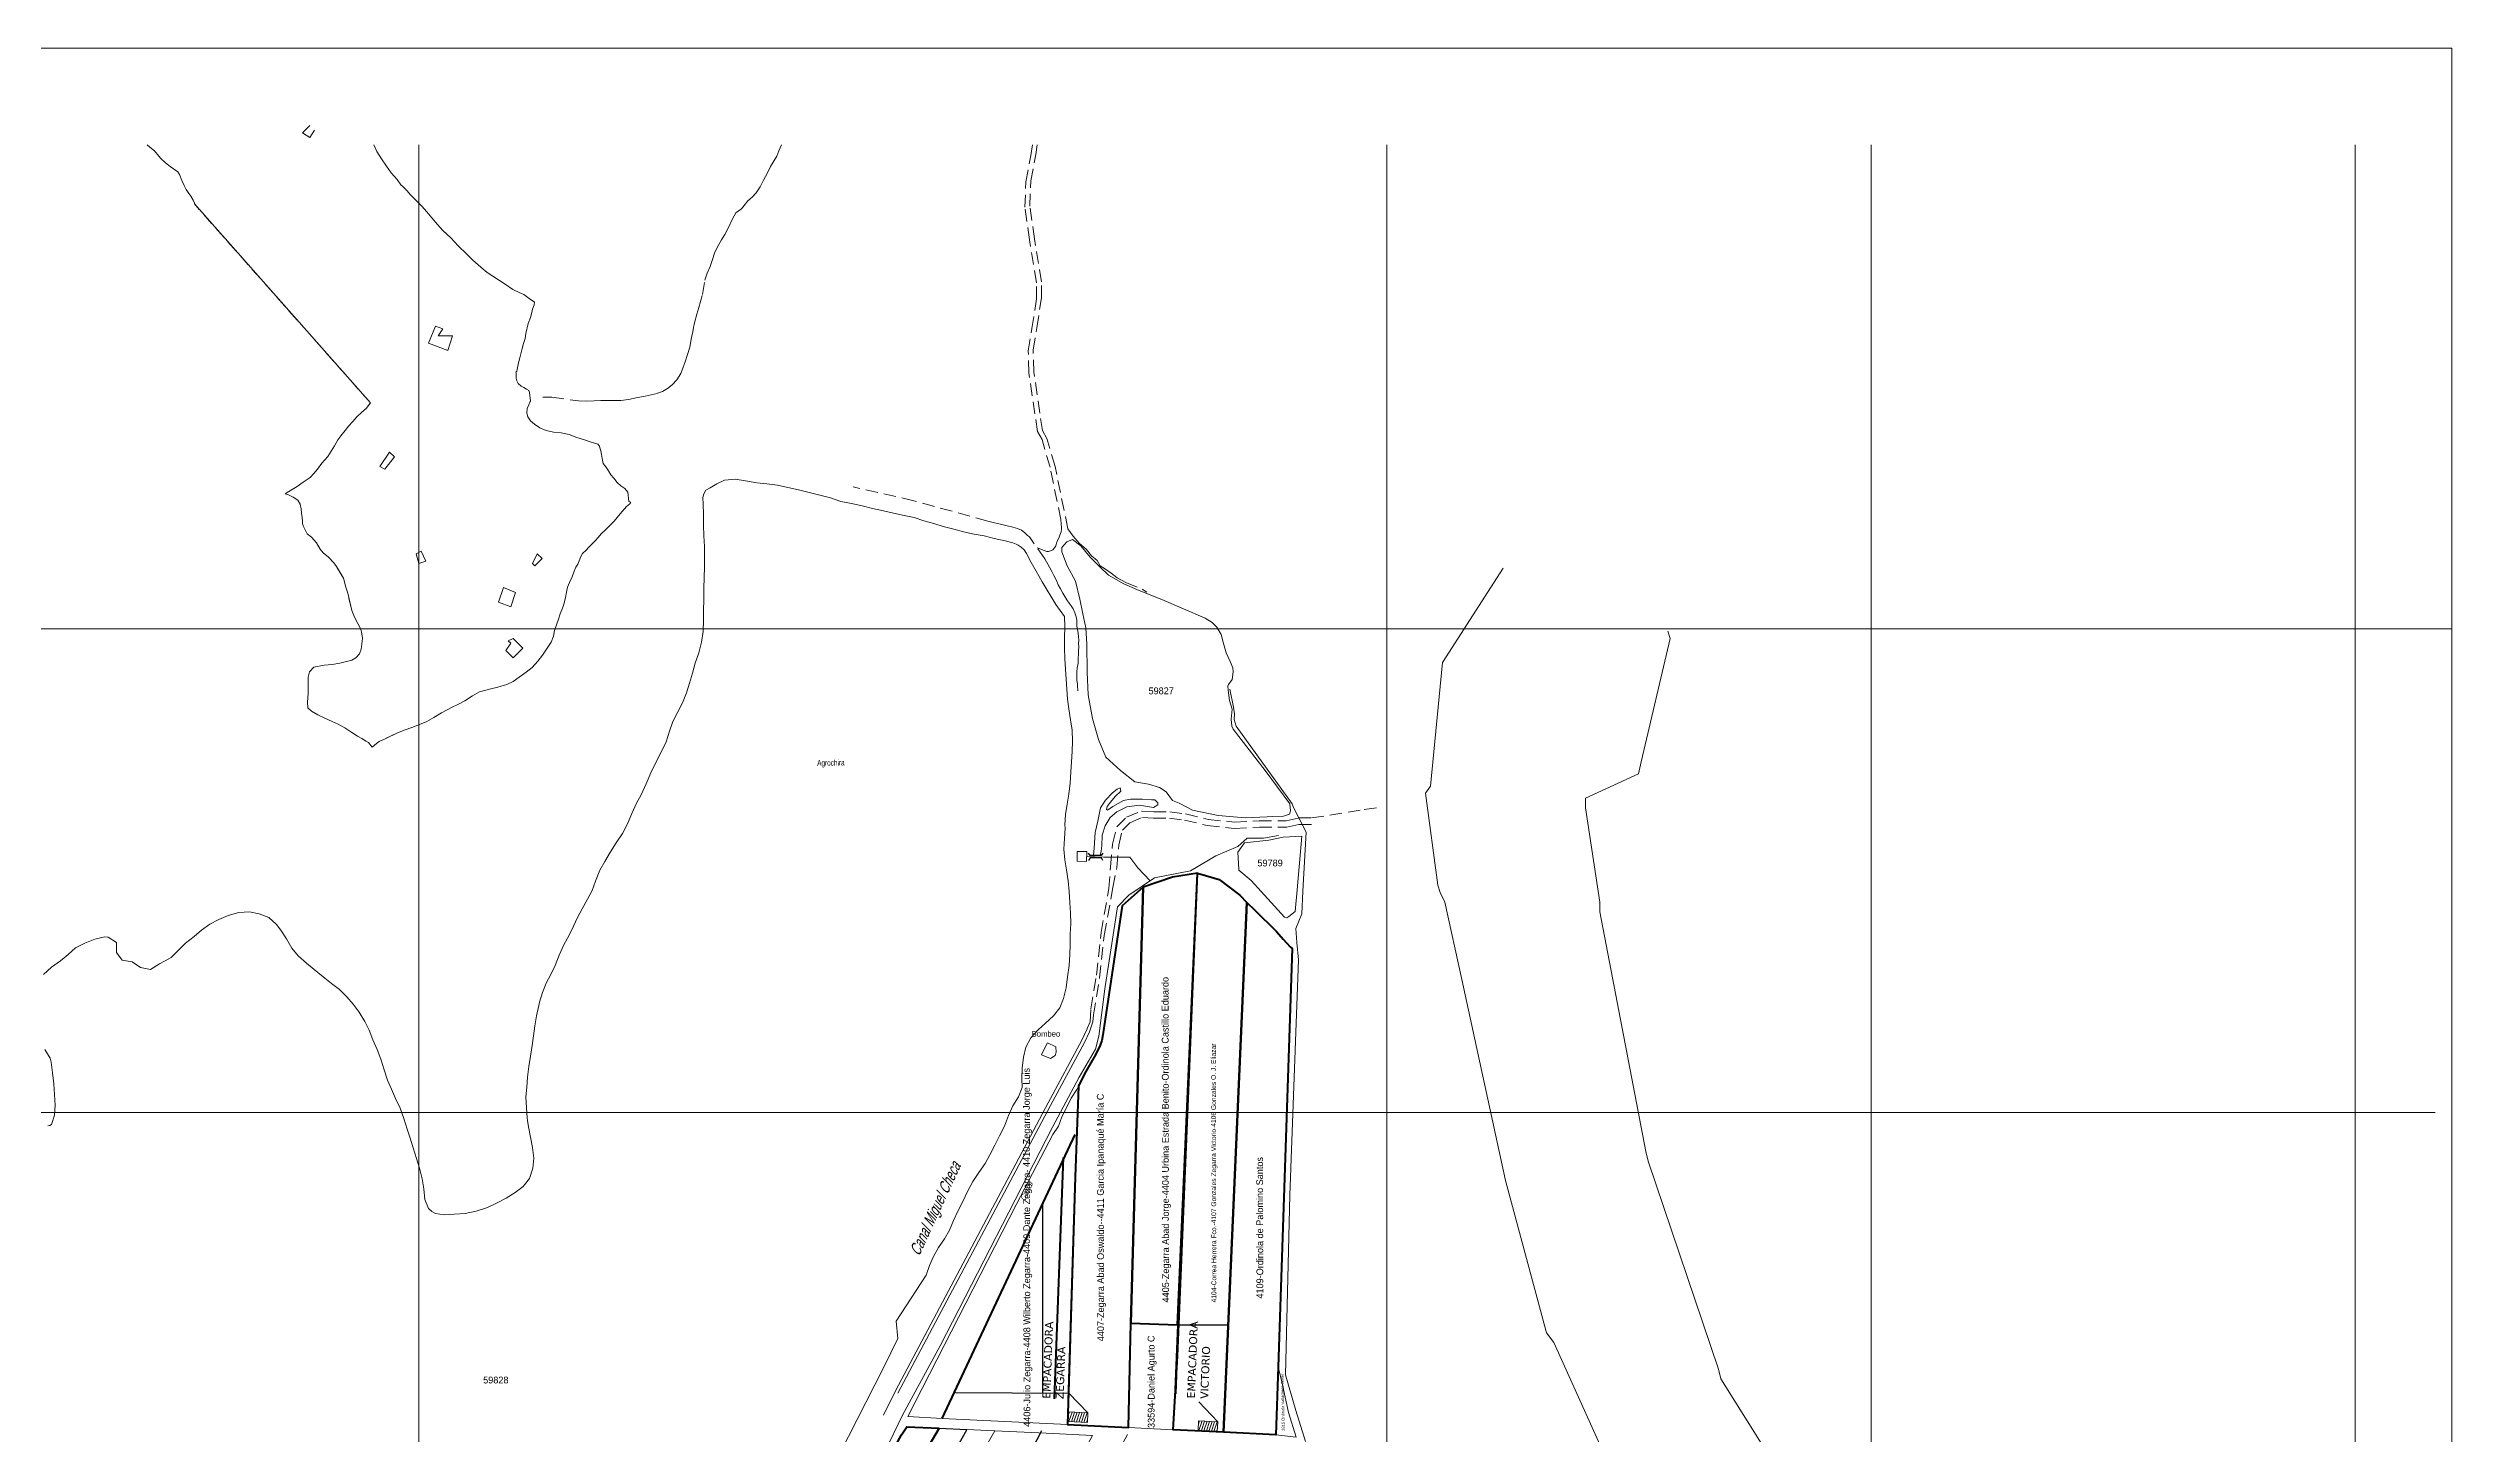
# Model space of a CAD drawing. Header units: metres. Extents: x 278 to 15006, y -2322 to 4522.
# Drawn here: x 1679 to 4161, y 3089 to 4522 of the extents above; entities that cross this region are included whole.
import ezdxf

# ---------------------------------------------------------------- set-up
doc = ezdxf.new("R2010")
doc.units = ezdxf.units.M
doc.header["$LTSCALE"] = 25.4
doc.header["$MEASUREMENT"] = 0
doc.linetypes.add('DASHED', pattern=[0.75, 0.5, -0.25])
for name, color, linetype in [('05', 7, 'Continuous'), ('17', 7, 'Continuous'), ('51', 7, 'Continuous'), ('52', 7, 'Continuous'), ('PARCELAS', 3, 'Continuous'), ('TXTPARCEL', 7, 'Continuous')]:
    doc.layers.add(name, color=color, linetype=linetype)
doc.layers.add('cable via', color=32, linetype='Continuous', lineweight=30)
doc.layers.add('MANZANAS', color=6, linetype='Continuous', lineweight=18)

# ---------------------------------------------------------------- blocks, each defined once
blk = doc.blocks.new('POLYLINE16')
at = {"color": 7, "linetype": 'DASHED'}
for points in [[(528706.546352, 9467768.284205), (528705.045608, 9467765.694732), (528693.443706, 9467765.684734), (528691.951208, 9467768.284205)], [(528706.546352, 9467760.575774), (528705.053854, 9467763.175244), (528693.451951, 9467763.175244), (528691.951208, 9467760.585772)]]:
    blk.add_lwpolyline(points, dxfattribs=at)

msp = doc.modelspace()

# ---------------------------------------------------------------- hatches: boundary and pattern name
at = {"layer": 'cable via', "lineweight": 20}
h = msp.add_hatch(dxfattribs=at)
h.set_pattern_fill('ANSI31', color=3, scale=20, angle=206.3168, style=0)
h.set_pattern_definition([(251.31676, (3928.7666, 4414.9942), (2.36826, -0.8008398), [])])
h.paths.add_polyline_path([(2752, 3101.7), (2752.6, 3111.7), (2732.6, 3112.9), (2732, 3102.9)])
h = msp.add_hatch(dxfattribs=at)
h.set_pattern_fill('ANSI31', color=256, scale=20, angle=206.3168, style=0)
h.set_pattern_definition([(251.31676, (4063.0222, 4405.7933), (2.36826, -0.8008398), [])])
h.paths.add_polyline_path([(2886.2, 3092.5), (2886.9, 3102.5), (2866.9, 3103.7), (2866.3, 3093.7)])

# ---------------------------------------------------------------- linework, layer by layer
at = {"layer": '05', "color": 5, "linetype": 'Continuous', "lineweight": 13}
for p, q in [((3181.4, 3984.5), (3118.9, 3887)), ((3323.9, 3784.5), (3353.9, 3912)), ((3353.9, 3912), (3351.4, 3919.5)), ((3118.9, 3887), (3106.4, 3759.5)), ((3321.4, 3772), (3323.9, 3784.5)), ((3106.4, 3759.5), (3101.4, 3752)), ((3101.4, 3752), (3113.9, 3657)), ((3266.4, 3747), (3321.4, 3772)), ((3266.4, 3737), (3266.4, 3747)), ((3281.4, 3639.5), (3266.4, 3737)), ((3113.9, 3657), (3116.4, 3649.5)), ((3116.4, 3649.5), (3121.4, 3639.5)), ((3121.4, 3639.5), (3138.9, 3559.5)), ((3281.4, 3629.5), (3281.4, 3639.5)), ((3328.9, 3382), (3281.4, 3629.5)), ((3138.9, 3559.5), (3183.9, 3352)), ((3331.4, 3372), (3328.9, 3382)), ((3183.9, 3352), (3226.4, 3194.5)), ((3403.9, 3157), (3331.4, 3372)), ((3226.4, 3194.5), (3233.9, 3184.5)), ((3233.9, 3184.5), (3313.9, 3007)), ((3406.4, 3147), (3403.9, 3157)), ((3481.4, 3027), (3406.4, 3147))]:
    msp.add_line(p, q, dxfattribs=at)
for points in [[(2899, 3859.6), (2903.1, 3840.9), (2904.1, 3834.2), (2903.8, 3828.2), (2905.6, 3821.2), (2963.5, 3741.1), (2964.9, 3737.3)], [(2758.2, 3687.7), (2759.1, 3695.3), (2760.2, 3711.6), (2762.7, 3723.1), (2765.7, 3736.8), (2770.9, 3744.8), (2778, 3752.3), (2782.7, 3756.1), (2785.9, 3757.7), (2786.7, 3754.1), (2780.7, 3748.5), (2776, 3742.8), (2772.4, 3738.2), (2771.7, 3735.4), (2772.8, 3734.7), (2778.4, 3738.5), (2789.4, 3744.4), (2796.7, 3746), (2808.8, 3745.9), (2818.2, 3745.3), (2821.6, 3745.2), (2824.8, 3742), (2824.9, 3740.2), (2820.5, 3737.3), (2806, 3739.7), (2792.9, 3738), (2782.4, 3732.7), (2775.6, 3727), (2770.3, 3718.4), (2767.2, 3708.8), (2767, 3697.7), (2766.2, 3692.1), (2765.2, 3687.7)], [(2964.9, 3737.3), (2978.1, 3711.7), (2974.5, 3650.7), (2973.6, 3627.4), (2967.3, 3612.2), (2968.2, 3597.8), (2970, 3579.9), (2961.1, 3336.8), (2956.6, 3151), (2967.4, 3114.2), (2977.3, 3082.2)], [(2816.8, 3661.6), (2804.1, 3675), (2796, 3685.9), (2768.9, 3685.9), (2751.2, 3686.6)], [(2561.6, 3110), (2542.5, 3070.8), (2476.3, 2948), (2459.3, 2925.6), (2443.8, 2908), (2432.2, 2899.8), (2385, 2887.7), (2335.7, 2875.5), (2308, 2861.3), (2188.4, 2800.4)], [(2793.6, 3089.4), (2662.5, 2846.1), (2532.2, 2604.3)]]:
    msp.add_lwpolyline(points, dxfattribs=at)
at = {"layer": '17', "color": 1, "linetype": 'DASHED', "lineweight": 13}
for points in [[(2189.5, 4161.4), (2198.9, 4161.3), (2226.3, 4157.4), (2234.8, 4157.2), (2242.8, 4157.5), (2249.5, 4157.7), (2255.8, 4157.7), (2262.1, 4157.7), (2270.2, 4157.7), (2278.2, 4159), (2286.1, 4160.5), (2295.2, 4162.3), (2307.9, 4165.3), (2313.3, 4167.1), (2318.3, 4170.1), (2323.3, 4174), (2328.1, 4179.3), (2332.1, 4185.8), (2334.5, 4192.2), (2336.6, 4197.9), (2339, 4205.5), (2341.3, 4213), (2343.2, 4222.8), (2344.4, 4228.7), (2345.1, 4233.4), (2346.1, 4238.2), (2348.5, 4246.9), (2350.6, 4254.1), (2354.4, 4267.4), (2357.1, 4282.1), (2359.5, 4289.5), (2362.3, 4296.4), (2364.8, 4303.6), (2366.9, 4310.1), (2370.1, 4316.7), (2374, 4324), (2377.6, 4329.5), (2381, 4335.8), (2385.6, 4345.5), (2385.5, 4345.5), (2389.1, 4351.6), (2391.3, 4353.5), (2394.7, 4356), (2397.6, 4359.4), (2401.2, 4364), (2405.7, 4367.9), (2409.9, 4372.5), (2414, 4378.5), (2417.5, 4385.5), (2421.5, 4393.2), (2424.7, 4399.7), (2431.2, 4410.2), (2433.5, 4415.9), (2436.2, 4422)], [(2700.1, 4005.6), (2710.1, 4001.7), (2711.8, 4001.9), (2714.1, 4002.4), (2716.2, 4003.5), (2718, 4005.5), (2719.4, 4007.8), (2720.2, 4010.4), (2721.3, 4013.1), (2722.4, 4015.7), (2723.5, 4018.8), (2724.8, 4022.3), (2725.3, 4024.8), (2725.4, 4027.1), (2725, 4030), (2724.6, 4034.9), (2713.5, 4088.9), (2705.2, 4117.6), (2700.6, 4125.8), (2697.8, 4143.9), (2691.5, 4186.3), (2691, 4209.1), (2694.8, 4232.1), (2699.4, 4262.8), (2699.5, 4279.5), (2692.2, 4324), (2687.5, 4357.7), (2688.5, 4383.8), (2693.6, 4410.9), (2695.2, 4422)], [(2731.9, 4025.4), (2718.6, 4089.8), (2710.3, 4118.6), (2705.7, 4126.8), (2702.9, 4144.9), (2696.7, 4187.2), (2696.1, 4210), (2699.9, 4233), (2704.5, 4263.8), (2704.6, 4280.5), (2697.4, 4325), (2692.6, 4358.6), (2693.6, 4384.7), (2698.7, 4411.9), (2700.2, 4422)], [(2742.3, 3857.8), (2742.1, 3859.2), (2742, 3861.9), (2741.7, 3865.1), (2741.3, 3868.5), (2741.2, 3873.2), (2741.3, 3877.4), (2741.6, 3881.5), (2742.2, 3884.8), (2742.4, 3886.5), (2742.6, 3891.7), (2742.8, 3895.6), (2743, 3899.6), (2743.1, 3903.4), (2743, 3906.5), (2743.2, 3910.3), (2742.9, 3913.5), (2742.4, 3917.3), (2741.7, 3921.2), (2741, 3924.6), (2741.2, 3927.5), (2741.2, 3930.7), (2740.6, 3934.2), (2739.1, 3938.4), (2737.2, 3942.6), (2735.4, 3945.7), (2733.3, 3948.6), (2730.7, 3951.9), (2726.8, 3958.9), (2724.4, 3963.2), (2722, 3967.4), (2720, 3971.7), (2717.3, 3977.1), (2715.2, 3981.1), (2712.9, 3985.6), (2708.1, 3994.3), (2692.1, 4016.9), (2692.1, 4016.9), (2690.1, 4018.3), (2687, 4021.5), (2683.9, 4023.7), (2679.8, 4025.6), (2674.9, 4026.9), (2669.1, 4028.3), (2662.3, 4030.1), (2656.1, 4031.4), (2649.1, 4033.2), (2572.8, 4054.3), (2510.1, 4068.5)], [(2731.9, 4025.4), (2737.3, 4017.8), (2743.7, 4010.5), (2751.2, 4003.8), (2756.3, 3997.4), (2762, 3992.6), (2765.3, 3987.1), (2770.8, 3983.5), (2776.7, 3979.6), (2782.7, 3974.6), (2791.6, 3969.7), (2808.5, 3963), (2813.6, 3959.8)], [(2774.2, 3653.5), (2775.9, 3675.8), (2778, 3699.3), (2782.3, 3717.2), (2792.3, 3727.2), (2807.9, 3733.6), (2820.7, 3732.9), (2837.1, 3732.9), (2853.5, 3730.7), (2876.9, 3725), (2904, 3722.2), (2929.6, 3723.6), (2957.3, 3723.6), (2970.1, 3726.5), (2983.6, 3726.5)], [(2778.3, 3654.6), (2782.4, 3675.2), (2784.5, 3698.3), (2788.2, 3713.9), (2796, 3721.6), (2809, 3727), (2820.5, 3726.4), (2836.7, 3726.4), (2852.3, 3724.3), (2875.8, 3718.6), (2903.8, 3715.6), (2929.8, 3717.1), (2958, 3717.1), (2970.8, 3719.9), (2983.6, 3719.9)], [(2983.6, 3726.5), (3038, 3735.2), (3056.2, 3737.9)], [(2755.7, 3529.2), (2761.4, 3564.2), (2766.2, 3608), (2774.2, 3653.5)], [(2758.4, 3523), (2764.7, 3561.4), (2769.5, 3605.2), (2778.3, 3654.6)], [(2746.4, 3497), (2751.9, 3508.8), (2754.9, 3516), (2755.7, 3529.2)], [(2748.9, 3494.5), (2754.2, 3505.5), (2757.5, 3516), (2758.4, 3523)]]:
    msp.add_lwpolyline(points, dxfattribs=at)
at = {"layer": 'cable via', "lineweight": 13}
for p, q in [((361.4, 4522), (4161.4, 4522)), ((4161.4, 4522), (4161.4, -678)), ((2061.4, 4422), (2061.4, -678)), ((3061.4, 4422), (3061.4, -678)), ((3561.4, 4422), (3561.4, -225.9)), ((4061.4, 4422), (4061.4, -226.2)), ((4161.4, 3922), (361.4, 3922)), ((4144.2, 3422), (344.2, 3422))]:
    msp.add_line(p, q, dxfattribs=at)
at = {"layer": 'cable via', "lineweight": 20}
for p, q in [((2846.6, 3209.2), (2843.8, 3131.6)), ((2867, 3123.1), (2886.9, 3102.5))]:
    msp.add_line(p, q, dxfattribs=at)
at = {"layer": 'cable via', "color": 3, "lineweight": 20}
msp.add_line((2732.8, 3132.3), (2752.6, 3111.7), dxfattribs=at)
at = {"layer": 'cable via', "lineweight": 20}
for points in [[(2752.6, 3111.7), (2752, 3101.7), (2732, 3102.9), (2732.6, 3112.9)], [(2886.9, 3102.5), (2886.2, 3092.5), (2866.3, 3093.7), (2866.9, 3103.7)]]:
    msp.add_lwpolyline(points, close=True, dxfattribs=at)
at = {"layer": 'MANZANAS', "linetype": 'Continuous', "lineweight": 13}
for p, q in [((1941.4, 4434.5), (1948.9, 4442)), ((1948.9, 4429.5), (1941.4, 4434.5)), ((1953.9, 4437), (1948.9, 4429.5)), ((2071.4, 4217), (2078.9, 4234.5)), ((2078.9, 4234.5), (2086.4, 4232)), ((2086.4, 4232), (2081.4, 4224.5)), ((2081.4, 4224.5), (2096.4, 4224.5)), ((2096.4, 4224.5), (2091.4, 4209.5)), ((2091.4, 4209.5), (2071.4, 4217)), ((2031.4, 4104.5), (2021.4, 4089.5)), ((2026.4, 4087), (2036.4, 4099.5)), ((2036.4, 4099.5), (2031.4, 4104.5)), ((2021.4, 4089.5), (2026.4, 4087)), ((2058.9, 3999.5), (2063.9, 4002)), ((2061.4, 3989.5), (2058.9, 3999.5)), ((2063.9, 4002), (2068.9, 3992)), ((2183.9, 3999.5), (2178.9, 3989.5)), ((2188.9, 3994.5), (2183.9, 3999.5)), ((2068.9, 3992), (2061.4, 3989.5)), ((2178.9, 3989.5), (2181.4, 3987)), ((2181.4, 3987), (2188.9, 3994.5)), ((2143.9, 3949.5), (2148.9, 3964.5)), ((2156.4, 3944.5), (2143.9, 3949.5)), ((2148.9, 3964.5), (2161.4, 3959.5)), ((2161.4, 3959.5), (2156.4, 3944.5)), ((2156.4, 3907), (2151.4, 3899.5)), ((2151.4, 3899.5), (2158.9, 3892)), ((2158.9, 3912), (2153.9, 3909.5)), ((2153.9, 3909.5), (2156.4, 3907)), ((2168.9, 3902), (2158.9, 3912)), ((2158.9, 3892), (2168.9, 3902)), ((2741.4, 3682), (2741.4, 3692)), ((2741.4, 3692), (2751.5, 3691.8)), ((2751, 3681.4), (2741.4, 3682)), ((2751.5, 3691.8), (2751, 3681.4)), ((2704.8, 3481.8), (2710.5, 3493.9)), ((2713.9, 3477.8), (2704.8, 3481.8)), ((2710.7, 3494.1), (2719.4, 3490)), ((2711.4, 3432), (2746.4, 3497)), ((2713.9, 3429.5), (2748.9, 3494.5)), ((2718.9, 3481.1), (2713.9, 3477.8)), ((2719.8, 3484.5), (2718.9, 3481.1)), ((2719.4, 3490), (2719.8, 3484.5)), ((2553.9, 3134.5), (2711.4, 3432)), ((2556.4, 3132), (2713.9, 3429.5)), ((2541.4, 3109.5), (2553.9, 3134.5))]:
    msp.add_line(p, q, dxfattribs=at)
at = {"layer": 'MANZANAS', "linetype": 'DASHED', "lineweight": 13}
for points in [[(1942, 4028.8), (1941.3, 4030.3), (1941.5, 4033.3), (1941.2, 4037.1), (1940.5, 4041.4), (1940, 4045.9), (1938.9, 4050.6), (1936.6, 4054.9), (1931.9, 4057.8), (1926.1, 4060.6), (1923.6, 4061.5), (1925.6, 4062.9), (1930.7, 4065.8), (1935.8, 4068.9), (1942.1, 4073.6), (1949.2, 4078.4), (1953.2, 4082.3), (1957, 4086.8), (1961.4, 4093.1), (1967.4, 4099.9), (1971, 4105.5), (1974.3, 4111.1), (1978, 4117.2), (1981, 4121.5), (1985.3, 4126.9), (1988.8, 4131.3), (1993.3, 4136.1), (1997.6, 4140.9), (2002.5, 4145.7), (2007, 4149.7), (2011.5, 4155.5), (2011.6, 4155.4), (1829.7, 4360.9), (1830, 4361), (1829.8, 4361.9), (1828.3, 4365), (1826, 4368.8), (1823.3, 4372.7), (1821.1, 4376), (1819.2, 4379.9), (1816.7, 4385.3), (1814.3, 4391.2), (1812.5, 4394.2), (1804.7, 4399.7), (1799.8, 4403.4), (1794.7, 4408.3), (1791.8, 4412.1), (1788.5, 4415.7), (1783.8, 4419.7), (1780.9, 4422)], [(2015.1, 4422), (2018.3, 4415), (2023, 4407.7), (2028, 4400.1), (2033.1, 4393.2), (2039, 4386.2), (2042.8, 4380.7), (2042.8, 4380.7), (2042.8, 4380.7), (2042.8, 4380.7), (2042.8, 4380.7), (2045.1, 4378.9), (2049.3, 4374.7), (2053.1, 4370.2), (2059.1, 4364.3), (2064.5, 4358.7), (2069.7, 4352.7), (2074.8, 4346.6), (2080.8, 4339.8), (2086.5, 4333.4), (2094.7, 4325.9), (2102.3, 4317.8), (2110.7, 4309.3), (2117.2, 4302.9), (2125.6, 4295.7), (2132, 4290), (2150.6, 4278), (2158.7, 4272.7), (2165.1, 4269.4), (2169.9, 4267.4), (2175.5, 4263.3), (2181, 4259.5), (2180.5, 4256.7), (2179.1, 4252.2), (2178.1, 4248.6), (2176.9, 4243.7), (2174.6, 4237.3), (2172.1, 4226.9), (2171.2, 4222), (2169.8, 4216.8), (2168.2, 4211.7), (2165.7, 4201.8), (2164.5, 4196.7), (2163.3, 4191.5), (2162.9, 4188.3)], [(2162.9, 4188.3), (2161.8, 4187.1), (2161.9, 4186.4), (2162, 4183.8), (2162, 4180.8), (2162.8, 4178.1), (2164.2, 4175.4), (2167.2, 4172.8), (2170.1, 4171.2), (2172.7, 4169.6), (2175, 4168), (2175.7, 4166.1), (2176.9, 4157.2), (2176.7, 4156.8), (2176.6, 4156.8), (2176.1, 4156), (2175.2, 4153.2), (2173.6, 4149.7), (2173, 4144.9), (2174.1, 4140.8), (2176.9, 4136.9), (2180.9, 4133.3), (2186.5, 4129.5), (2192.9, 4126.7), (2200.8, 4125.1), (2208.7, 4124.3), (2216.8, 4122.6), (2224.7, 4119.7), (2232.6, 4117.2), (2239.7, 4114.9), (2246.4, 4112.6), (2248.3, 4110.5), (2248.3, 4110.5), (2248.6, 4109.1), (2249.5, 4106), (2250.3, 4101.9), (2250.8, 4097.9), (2251.9, 4092.9), (2254.6, 4089.2), (2257.4, 4085), (2260, 4081.1), (2262.9, 4077.5), (2266.4, 4073.1), (2270.2, 4069.8), (2274.3, 4067), (2277.4, 4063.1), (2278.5, 4053.4), (2280.6, 4052.8), (2279.5, 4051.1), (2276.1, 4048.4), (2269.6, 4040.9), (2266.4, 4037), (2263.3, 4033.1), (2257.2, 4026.8), (2254, 4023.8), (2250, 4020), (2246.6, 4016.3), (2243.6, 4012.7), (2237, 4006.2), (2234.3, 4003.3), (2230.6, 3999.6), (2228.7, 3996.5), (2227, 3992.3), (2225.6, 3988.7), (2223.6, 3985.8), (2222.1, 3981.6), (2219.9, 3975.5), (2217.2, 3969.8), (2215.1, 3964.8), (2213.9, 3959.7), (2213.1, 3954.2), (2211.8, 3948.5), (2209.9, 3943.3), (2207.5, 3937.5), (2205.9, 3932), (2203.9, 3926), (2201.8, 3920.3), (2200.5, 3914.4), (2198.3, 3908.3), (2194.8, 3902.9), (2189.4, 3894.7), (2184.6, 3888.5), (2178.6, 3882.1), (2172.3, 3877.1), (2165.1, 3871.9), (2158.9, 3867.5), (2152.5, 3864.4), (2143.1, 3861.8), (2135.9, 3860), (2124.2, 3856.7), (2117.1, 3852.6), (2109.1, 3847.4), (2101.7, 3843.6), (2095.8, 3840.8), (2084.8, 3835), (2076.9, 3830.2), (2069.8, 3826.1), (2062.1, 3822.9), (2054.4, 3820), (2047.3, 3817.5), (2039.4, 3814.3)], [(2013.5, 3799.6), (2009.6, 3804.4), (2006.7, 3805.7), (2005.5, 3806.8), (2002.5, 3808.6), (1998.2, 3810.9), (1992.3, 3814.8), (1985.2, 3819.6), (1978.3, 3823.5), (1972.1, 3826.2), (1964.6, 3829.5), (1957.2, 3833), (1950.8, 3837), (1947, 3840.2), (1946.5, 3846), (1947.3, 3855), (1947.2, 3865.9), (1947.4, 3872.1), (1948.5, 3877.4), (1953, 3882.2), (1963.7, 3884.3), (1971.9, 3885.2), (1979.8, 3886.6), (1986.8, 3888), (1992.4, 3889.7), (1996.6, 3891.9), (2000.1, 3896.2), (2002, 3901), (2003.2, 3911.9), (2002.7, 3916.9), (2001.5, 3921.6), (1998.4, 3927.5), (1995.1, 3934.1), (1992.3, 3940.9), (1988.1, 3958.6), (1986.3, 3965), (1983.9, 3974.2), (1976.6, 3986.2), (1973.7, 3990), (1968.4, 3995.8), (1962.6, 4000.3), (1959.6, 4004.1), (1955.7, 4010.7), (1950.7, 4016.7), (1946.2, 4019.9), (1942.1, 4028.2), (1942.1, 4028.2), (1942, 4028.8)], [(2039.4, 3814.3), (2027.3, 3808.5), (2020.6, 3805.5), (2017.9, 3803.6), (2013.5, 3799.6)]]:
    msp.add_lwpolyline(points, dxfattribs=at)
at = {"layer": 'MANZANAS', "linetype": 'Continuous', "lineweight": 13}
for points in [[(1942, 4028.8), (1941.3, 4030.3), (1941.5, 4033.3), (1941.2, 4037.1), (1940.5, 4041.4), (1940, 4045.9), (1938.9, 4050.6), (1936.6, 4054.9), (1931.9, 4057.8), (1926.1, 4060.6), (1923.6, 4061.5), (1925.6, 4062.9), (1930.7, 4065.8), (1935.8, 4068.9), (1942.1, 4073.6), (1949.2, 4078.4), (1953.2, 4082.3), (1957, 4086.8), (1961.4, 4093.1), (1967.4, 4099.9), (1971, 4105.5), (1974.3, 4111.1), (1978, 4117.2), (1981, 4121.5), (1985.3, 4126.9), (1988.8, 4131.3), (1993.3, 4136.1), (1997.6, 4140.9), (2002.5, 4145.7), (2007, 4149.7), (2011.5, 4155.5), (2011.6, 4155.4), (1829.7, 4360.9), (1830, 4361), (1829.8, 4361.9), (1828.3, 4365), (1826, 4368.8), (1823.3, 4372.7), (1821.1, 4376), (1819.2, 4379.9), (1816.7, 4385.3), (1814.3, 4391.2), (1812.5, 4394.2), (1804.7, 4399.7), (1799.8, 4403.4), (1794.7, 4408.3), (1791.8, 4412.1), (1788.5, 4415.7), (1783.8, 4419.7), (1780.9, 4422)], [(2015.1, 4422), (2018.3, 4415), (2023, 4407.7), (2028, 4400.1), (2033.1, 4393.2), (2039, 4386.2), (2042.8, 4380.7), (2042.8, 4380.7), (2042.8, 4380.7), (2042.8, 4380.7), (2042.8, 4380.7), (2045.1, 4378.9), (2049.3, 4374.7), (2053.1, 4370.2), (2059.1, 4364.3), (2064.5, 4358.7), (2069.7, 4352.7), (2074.8, 4346.6), (2080.8, 4339.8), (2086.5, 4333.4), (2094.7, 4325.9), (2102.3, 4317.8), (2110.7, 4309.3), (2117.2, 4302.9), (2125.6, 4295.7), (2132, 4290), (2150.6, 4278), (2158.7, 4272.7), (2165.1, 4269.4), (2169.9, 4267.4), (2175.5, 4263.3), (2181, 4259.5), (2180.5, 4256.7), (2179.1, 4252.2), (2178.1, 4248.6), (2176.9, 4243.7), (2174.6, 4237.3), (2172.1, 4226.9), (2171.2, 4222), (2169.8, 4216.8), (2168.2, 4211.7), (2165.7, 4201.8), (2164.5, 4196.7), (2163.3, 4191.5), (2162.9, 4188.3)], [(2162.9, 4188.3), (2161.8, 4187.1), (2161.9, 4186.4), (2162, 4183.8), (2162, 4180.8), (2162.8, 4178.1), (2164.2, 4175.4), (2167.2, 4172.8), (2170.1, 4171.2), (2172.7, 4169.6), (2175, 4168), (2175.7, 4166.1), (2176.9, 4157.2), (2176.7, 4156.8), (2176.6, 4156.8), (2176.1, 4156), (2175.2, 4153.2), (2173.6, 4149.7), (2173, 4144.9), (2174.1, 4140.8), (2176.9, 4136.9), (2180.9, 4133.3), (2186.5, 4129.5), (2192.9, 4126.7), (2200.8, 4125.1), (2208.7, 4124.3), (2216.8, 4122.6), (2224.7, 4119.7), (2232.6, 4117.2), (2239.7, 4114.9), (2246.4, 4112.6), (2248.3, 4110.5), (2248.3, 4110.5), (2248.6, 4109.1), (2249.5, 4106), (2250.3, 4101.9), (2250.8, 4097.9), (2251.9, 4092.9), (2254.6, 4089.2), (2257.4, 4085), (2260, 4081.1), (2262.9, 4077.5), (2266.4, 4073.1), (2270.2, 4069.8), (2274.3, 4067), (2277.4, 4063.1), (2278.5, 4053.4), (2280.6, 4052.8), (2279.5, 4051.1), (2276.1, 4048.4), (2269.6, 4040.9), (2266.4, 4037), (2263.3, 4033.1), (2257.2, 4026.8), (2254, 4023.8), (2250, 4020), (2246.6, 4016.3), (2243.6, 4012.7), (2237, 4006.2), (2234.3, 4003.3), (2230.6, 3999.6), (2228.7, 3996.5), (2227, 3992.3), (2225.6, 3988.7), (2223.6, 3985.8), (2222.1, 3981.6), (2219.9, 3975.5), (2217.2, 3969.8), (2215.1, 3964.8), (2213.9, 3959.7), (2213.1, 3954.2), (2211.8, 3948.5), (2209.9, 3943.3), (2207.5, 3937.5), (2205.9, 3932), (2203.9, 3926), (2201.8, 3920.3), (2200.5, 3914.4), (2198.3, 3908.3), (2194.8, 3902.9), (2189.4, 3894.7), (2184.6, 3888.5), (2178.6, 3882.1), (2172.3, 3877.1), (2165.1, 3871.9), (2158.9, 3867.5), (2152.5, 3864.4), (2143.1, 3861.8), (2135.9, 3860), (2124.2, 3856.7), (2117.1, 3852.6), (2109.1, 3847.4), (2101.7, 3843.6), (2095.8, 3840.8), (2084.8, 3835), (2076.9, 3830.2), (2069.8, 3826.1), (2062.1, 3822.9), (2054.4, 3820), (2047.3, 3817.5), (2039.4, 3814.3)], [(2013.5, 3799.6), (2009.6, 3804.4), (2006.7, 3805.7), (2005.5, 3806.8), (2002.5, 3808.6), (1998.2, 3810.9), (1992.3, 3814.8), (1985.2, 3819.6), (1978.3, 3823.5), (1972.1, 3826.2), (1964.6, 3829.5), (1957.2, 3833), (1950.8, 3837), (1947, 3840.2), (1946.5, 3846), (1947.3, 3855), (1947.2, 3865.9), (1947.4, 3872.1), (1948.5, 3877.4), (1953, 3882.2), (1963.7, 3884.3), (1971.9, 3885.2), (1979.8, 3886.6), (1986.8, 3888), (1992.4, 3889.7), (1996.6, 3891.9), (2000.1, 3896.2), (2002, 3901), (2003.2, 3911.9), (2002.7, 3916.9), (2001.5, 3921.6), (1998.4, 3927.5), (1995.1, 3934.1), (1992.3, 3940.9), (1988.1, 3958.6), (1986.3, 3965), (1983.9, 3974.2), (1976.6, 3986.2), (1973.7, 3990), (1968.4, 3995.8), (1962.6, 4000.3), (1959.6, 4004.1), (1955.7, 4010.7), (1950.7, 4016.7), (1946.2, 4019.9), (1942.1, 4028.2), (1942.1, 4028.2), (1942, 4028.8)], [(2039.4, 3814.3), (2027.3, 3808.5), (2020.6, 3805.5), (2017.9, 3803.6), (2013.5, 3799.6)]]:
    msp.add_lwpolyline(points, dxfattribs=at)
at = {"layer": 'PARCELAS', "color": 3, "linetype": 'ByBlock', "lineweight": 90}
msp.add_line((2602, 3106), (2739.4, 3399.3), dxfattribs=at)
at = {"layer": 'PARCELAS'}
for p, q in [((2739.4, 3355.7), (2740.4, 3383.3)), ((2740.4, 3383.3), (2740.4, 3383.3)), ((2732.2, 3124.6), (2739.4, 3355.7)), ((2705.7, 3327.4), (2705.7, 3132.4)), ((2845.2, 3202.8), (2897.7, 3202.8)), ((2739.4, 3158.6), (2739.4, 3158.6)), ((2615.8, 3132.7), (2732.8, 3132.3)), ((2731.3, 3133.9), (2731.3, 3133.9)), ((2732.2, 3132.3), (2732.2, 3124.6)), ((2602, 3106), (2602, 3106)), ((2732.8, 3126.7), (2732.8, 3126.7)), ((2607.9, 2905.5), (2704.9, 3093.7))]:
    msp.add_line(p, q, dxfattribs=at)
at = {"layer": 'PARCELAS', "color": 11, "lineweight": 200}
msp.add_line((2727, 3375.7), (2717.9, 3126.3), dxfattribs=at)
at = {"layer": 'PARCELAS', "lineweight": 20}
msp.add_line((2735.6, 3209.9), (2732.8, 3132.3), dxfattribs=at)
at = {"layer": 'PARCELAS', "color": 3, "linetype": 'Continuous', "lineweight": 13}
for points in [[(2495.9, 3069), (2541.7, 3159), (2556.4, 3188.6), (2554.5, 3206.5), (2585.7, 3254), (2589.1, 3264.1), (2593.1, 3273.4), (2598.4, 3282.5), (2604.4, 3291.7), (2609.8, 3300.5), (2613.8, 3310.7), (2618.4, 3320.1), (2623.5, 3330.3), (2628.3, 3340.4), (2633.7, 3350.9), (2640.1, 3360.1), (2646.6, 3369.5), (2651.4, 3378.4), (2656.6, 3388.5), (2661.2, 3398.1), (2666.3, 3408.2), (2670.7, 3418.9), (2675, 3429), (2681, 3438.3), (2684.6, 3447.9), (2684.2, 3457.2), (2684.7, 3468.1), (2686, 3479.2), (2688.5, 3489.8), (2693.7, 3499.3), (2701.1, 3507.6), (2708.9, 3514.5), (2716.9, 3521.9), (2723.6, 3530.4), (2727.3, 3539.8), (2730, 3550.8), (2731.5, 3562.4), (2733.1, 3574), (2733.8, 3585.5), (2734.1, 3595.5), (2734.2, 3606.3), (2734.9, 3617.4), (2734.6, 3628), (2734, 3639.1), (2733.3, 3650.6), (2732.1, 3661.4), (2730.6, 3672.9), (2728.7, 3683.3), (2727.7, 3694.3), (2728.4, 3705.4), (2729, 3716.1), (2728.8, 3719.3), (2729.6, 3730), (2731.3, 3740.6), (2732.9, 3751.2), (2734.1, 3762.6), (2734.8, 3774), (2735.6, 3784.5), (2736.2, 3795.3), (2736.7, 3805.9), (2736.2, 3817.2), (2734.5, 3827.9), (2732.9, 3839.1), (2731.6, 3849.3), (2730.9, 3859.5), (2730.1, 3869.8), (2729.5, 3880.1), (2728.9, 3890.9), (2728.5, 3902.1), (2728.5, 3902.1), (2728.5, 3912.6), (2728.5, 3912.6), (2728.8, 3923.9), (2728.4, 3934.5), (2719.5, 3947.1), (2705.2, 3970.4), (2699, 3981.4), (2693.9, 3990.6), (2689.2, 3999.9), (2686.7, 4003.5), (2683.8, 4006.3), (2680.5, 4008.4), (2678.4, 4009.5), (2675.2, 4010.7), (2667, 4012.9), (2655.9, 4015.4), (2645.5, 4017.9), (2635, 4019.6), (2624.2, 4022), (2614, 4024.9), (2603.2, 4027.8), (2593.4, 4030.9), (2583.1, 4033.5), (2573, 4036.8), (2562.7, 4039), (2551.7, 4041.4), (2541.4, 4043.7), (2530.1, 4046.3), (2519.4, 4049), (2508.5, 4051.4), (2497.3, 4053.6), (2486.7, 4057.1), (2475.7, 4060.1), (2464.8, 4062.9), (2453.8, 4065.4), (2442.7, 4067.9), (2432.1, 4070.2), (2421, 4071.8), (2410.7, 4072.9), (2399.1, 4074.9), (2388.3, 4076.5), (2377.1, 4075.5), (2369.2, 4071.7), (2362.5, 4067.7), (2358.1, 4065.1), (2356.2, 4062.2), (2355.5, 4060.3), (2355, 4057.4), (2355.2, 4051), (2355.6, 4039.9), (2355.7, 4028.9), (2356, 4018.1), (2356.5, 4007.1), (2356.7, 3996.6), (2356.6, 3985.9), (2356.2, 3974.6), (2355.8, 3963.9), (2355.9, 3951.8), (2355.6, 3941.2), (2355.7, 3930.6), (2355.1, 3919.1), (2353.6, 3908), (2350.6, 3897.2), (2347, 3886.6), (2344.2, 3876), (2341.2, 3865.8), (2337.9, 3855.7), (2333.7, 3845.5), (2329, 3836.2), (2323.8, 3826.3), (2320.3, 3816.3), (2316.9, 3805.3), (2312, 3794.5), (2306.2, 3783.7), (2301, 3773.1), (2296.3, 3761.6), (2291.3, 3750.5), (2286.5, 3741.7), (2281.7, 3731.1), (2277.1, 3720.3), (2271.9, 3710.6), (2265.3, 3700.9), (2259.6, 3691.4), (2253.8, 3681.6), (2248.6, 3672.4), (2244.1, 3661.3), (2240.7, 3651.7), (2235.9, 3642.6), (2230.4, 3632.6), (2225.5, 3623.7), (2221.3, 3614.6), (2216.7, 3605.3), (2211.3, 3595.4), (2206.6, 3584.6), (2202.2, 3574), (2197.8, 3564.8), (2193.2, 3555.7), (2189.1, 3546), (2186, 3536.2), (2185.4, 3532.7), (2183.1, 3521.9), (2183.1, 3521.9), (2181.4, 3511.6), (2180, 3501.5), (2178.7, 3491.5), (2176.9, 3480.5), (2175.1, 3469.8), (2173.9, 3458.8), (2173, 3448.5), (2172.2, 3438.3), (2172.6, 3427), (2173.3, 3416.8), (2173.7, 3413.9), (2174.7, 3407.4), (2176.8, 3396.8), (2178.8, 3386), (2180.2, 3375), (2179.2, 3364.6), (2175.7, 3354.1), (2169.3, 3345.7), (2160.9, 3339.4), (2151.9, 3333.7), (2141.7, 3328.5), (2132.4, 3323.9), (2120.8, 3320.1), (2109.4, 3317.7), (2098.2, 3317.1), (2087.7, 3316.4), (2078.7, 3317.9), (2074.8, 3319.7), (2071.6, 3322.8), (2067.7, 3332.4), (2066.8, 3343.4), (2065, 3353.7), (2062.2, 3364.8), (2059.3, 3374.8), (2055.7, 3385.6), (2052.6, 3395.5), (2049.4, 3405.1), (2045.9, 3415.9), (2042.2, 3426.5), (2037.6, 3436.7), (2033.4, 3446.2), (2029.3, 3455.7), (2025.7, 3466.3), (2022.3, 3477.2), (2018.6, 3487.2), (2014.2, 3497.3), (2010.2, 3507.1), (2005.6, 3516.2), (1999.9, 3525.7), (1993.8, 3534), (1987.2, 3541.6), (1979.5, 3549.1), (1971.4, 3555.3), (1962.9, 3562.4), (1953.6, 3569.8), (1945.4, 3576.4), (1936.9, 3584), (1930.3, 3592), (1924.9, 3601.6), (1919.1, 3610.7), (1914.7, 3616.5), (1906.7, 3623.6), (1896.8, 3627.4), (1886.5, 3629.5), (1875.7, 3628.9), (1864.5, 3625.8), (1854.9, 3621.7), (1845.7, 3616.6), (1837, 3610.5), (1829.5, 3603.9), (1820.7, 3597.1), (1812.6, 3589.3), (1805.6, 3582.2), (1803.3, 3580.8), (1793.6, 3575.6), (1784.3, 3569.8), (1774.2, 3572.1), (1765.3, 3577.8), (1755.2, 3579.5), (1749.3, 3587.6), (1749.3, 3597.7), (1740.7, 3603.2), (1737.2, 3603.7), (1726.8, 3601.4), (1716.6, 3597.2), (1707.1, 3592.2), (1699.5, 3585.5), (1691.3, 3578.8), (1682.3, 3572.4), (1673.9, 3564.6)], [(1675.3, 3487.2), (1680.9, 3478.2), (1681.7, 3474.2), (1683.2, 3463), (1684.5, 3451.9), (1685.4, 3440.8), (1686.1, 3429.8), (1685.1, 3419.4), (1682.3, 3409.8), (1680.5, 3408.6), (1678.4, 3408.4)]]:
    msp.add_lwpolyline(points, dxfattribs=at)
for points in [[(2829, 3952.3), (2873.8, 3932.8), (2881, 3928.5), (2885.9, 3923.5), (2890.2, 3916), (2892.5, 3906.7), (2895.4, 3897), (2899.4, 3888.2), (2902.2, 3881.7), (2902.5, 3877.4), (2901.5, 3869.6), (2897.9, 3864.3), (2897, 3862.5), (2897.4, 3858.7), (2898.9, 3847.9), (2901.5, 3838.9), (2900.5, 3828.6), (2901.4, 3821.2), (2902.6, 3818.1), (2935.6, 3775.7), (2961.3, 3741), (2961.8, 3734), (2960.7, 3730.3), (2954.5, 3728.3), (2943.3, 3728), (2937.6, 3727.7), (2915.1, 3726.5), (2887.2, 3729.2), (2860.7, 3734.5), (2846.8, 3741.7), (2840, 3744.5), (2833.3, 3753.5), (2826.4, 3758), (2815.2, 3761.3), (2801.1, 3763.9), (2786.2, 3775.5), (2771, 3789.2), (2763.6, 3807.4), (2757.4, 3829.2), (2752.7, 3853.7), (2751.8, 3877.2), (2751.4, 3905.9), (2750.5, 3923), (2747.3, 3937.3), (2744.1, 3952.7), (2739.8, 3971), (2731.2, 3987.1), (2725.8, 4001.4), (2725.7, 4006.1), (2730.7, 4011.9), (2736.5, 4014.2), (2745.2, 4007.5), (2754.9, 3996), (2764.8, 3986.1), (2773.7, 3977.2), (2789.7, 3968.4), (2803.7, 3962.3), (2829, 3952.3)], [(2955.8, 3624), (2921.2, 3661.8), (2908.5, 3672.5), (2908.5, 3673.5), (2907.6, 3691), (2914.4, 3700.7), (2939.6, 3703.7), (2954.2, 3706.6), (2973.6, 3707.6), (2968.7, 3652.1), (2966.8, 3629.7), (2960.1, 3624.8), (2958.1, 3623.4), (2955.8, 3624)], [(2731.4, 3099.7), (2739.4, 3355.7), (2742.8, 3449.5), (2741.1, 3446), (2735.3, 3436.9), (2730.5, 3427.1), (2725.8, 3417.7), (2722.1, 3408.1), (2716.3, 3399.3), (2679, 3327.5), (2566.6, 3108), (2602, 3106), (2731.4, 3099.7)], [(2797, 3204.5), (2845.2, 3202.8), (2840.8, 3094.4), (2794.5, 3096.6), (2797, 3204.5)], [(2949.1, 3159.4), (2946.8, 3089.2), (2967.7, 3086.8), (2959.9, 3112.3), (2952.8, 3143.9), (2949.1, 3159.4)], [(2563.4, 2931.1), (2656.4, 3093.2), (2627.7, 3094.5), (2542.4, 2941.9), (2563.4, 2931.1)], [(2709.6, 3090.7), (2757.4, 3088.5), (2646.2, 2881), (2607.9, 2905.5), (2586.8, 2919), (2563.4, 2931.1), (2656.4, 3093.2), (2709.6, 3090.7)]]:
    msp.add_lwpolyline(points, close=True, dxfattribs=at)
at = {"layer": 'PARCELAS', "color": 5, "linetype": 'Continuous', "lineweight": 13}
msp.add_lwpolyline([(2561.6, 3110), (2600, 3180.9), (2716, 3407.1), (2743.5, 3458.8), (2760.3, 3487.6), (2763.9, 3500.9), (2769.9, 3550.1), (2783, 3634.6), (2795, 3646.6), (2821.3, 3664.6), (2858.5, 3671.9), (2884.8, 3687.5), (2907.6, 3697.1), (2917.1, 3705.5), (2933.9, 3705.5), (2949.4, 3708.4)], dxfattribs=at)
at = {"layer": 'PARCELAS', "color": 3, "linetype": 'Continuous', "lineweight": 90}
msp.add_lwpolyline([(2797, 3204.5), (2809.6, 3655), (2788, 3635.8), (2768.1, 3502.5), (2767.1, 3496.7), (2765.4, 3491.7), (2760.8, 3482.3), (2755.5, 3473.6), (2750.3, 3464.4), (2745.7, 3455.3), (2742.8, 3449.5), (2739.4, 3355.7), (2731.4, 3099.7), (2794.5, 3096.6), (2797, 3204.5)], close=True, dxfattribs=at)
at = {"layer": 'PARCELAS', "color": 3, "linetype": 'Continuous', "lineweight": 53}
for points in [[(2845.2, 3202.8), (2865.8, 3669.4), (2840, 3665.2), (2809.6, 3655), (2797, 3204.5), (2845.2, 3202.8)], [(2845.2, 3170.4), (2865.8, 3669.4), (2888, 3662.9), (2909.6, 3646.7), (2916.6, 3639.1), (2892.8, 3091.9), (2840.8, 3094.4), (2845.2, 3170.4)], [(2892.8, 3091.9), (2916.6, 3639.1), (2924.5, 3631.6), (2932.3, 3623.9), (2939.9, 3616.8), (2947.2, 3609.1), (2954.1, 3601.2), (2961.6, 3593.5), (2963.6, 3591.7), (2949.1, 3159.4), (2946.8, 3089.2), (2892.8, 3091.9)]]:
    msp.add_lwpolyline(points, close=True, dxfattribs=at)
at = {"layer": 'PARCELAS', "color": 5, "linetype": 'Continuous', "lineweight": 80}
msp.add_lwpolyline([(2599, 3095.9), (2364.5, 2697.9), (2298.9, 2734.6), (2388.9, 2885.4), (2398.1, 2887.7), (2408.7, 2890.9), (2419.9, 2894), (2429, 2896.6), (2431.2, 2897.2), (2433.5, 2897.9), (2435.8, 2898.7), (2440.9, 2901.5), (2448.7, 2908.2), (2455.4, 2915.7), (2462.9, 2923.4), (2470, 2930.7), (2476.8, 2938.7), (2479.1, 2941.3), (2560.1, 3089.1), (2565.7, 3097.2), (2599, 3095.9)], close=True, dxfattribs=at)
at = {"layer": 'PARCELAS', "color": 5, "linetype": 'Continuous', "lineweight": 30}
msp.add_lwpolyline([(2364.5, 2697.9), (2599, 3095.9), (2627.7, 3094.5), (2542.4, 2941.9), (2563.4, 2931.1), (2408.8, 2673.3), (2364.5, 2697.9)], close=True, dxfattribs=at)

# ---------------------------------------------------------------- block references
at = {"layer": '17', "color": 7, "lineweight": 13}
msp.add_blockref('POLYLINE16', (-525938.6, -9464078), dxfattribs=at)

# ---------------------------------------------------------------- texts
at = {"layer": '51', "color": 7, "lineweight": 13, "width": 0.666667}
msp.add_text('Agrochira', height=5.95, rotation=1, dxfattribs=at).set_placement((2473, 3780.3))
at = {"layer": '51', "color": 7, "lineweight": 13}
msp.add_text('Bombeo', height=5.95, rotation=0.1, dxfattribs=at).set_placement((2694.4, 3500.5))
at = {"layer": '52', "color": 5, "lineweight": 13, "oblique": 20, "width": 0.722222}
msp.add_text('Canal Miguel Checa', height=11.893, rotation=65.3, dxfattribs=at).set_placement((2578.3, 3273.1))
at = {"layer": '52', "color": 5, "lineweight": 13, "oblique": 20}
msp.add_text('Canal', height=5.95, rotation=65.3, dxfattribs=at).set_placement((2687.3, 3329.8))
at = {"layer": 'cable via', "lineweight": 20, "insert": (2854.9, 3126.9), "char_height": 8.192, "width": 629.187, "attachment_point": 1, "rotation": 87.7974}
msp.add_mtext('{\\fVerdana|b0|i0|c0|p34;EMPACADORA\\PVICTORIO}', dxfattribs=at)
at = {"layer": 'PARCELAS', "color": 3, "lineweight": 13}
msp.add_text('4406-Julio Zegarra-4408 Wilberto Zegarra-4409 Dante Zegarra- 4410 Zegarra Jorge Luis', height=7.026, rotation=90.1, dxfattribs=at).set_placement((2693.2, 3097.4))
at = {"layer": 'PARCELAS', "color": 1, "lineweight": 13}
msp.add_text('4407-Zegarra Abad Oswaldo--4411 Garcia Ipanaqué María C', height=7.026, rotation=90.1, dxfattribs=at).set_placement((2769.3, 3185.8))
at = {"layer": 'PARCELAS', "linetype": 'ByBlock', "lineweight": 90, "insert": (2705.5, 3126.6), "char_height": 8.192, "width": 629.187, "attachment_point": 1, "rotation": 87.7975}
msp.add_mtext('{\\fVerdana|b0|i0|c0|p34;EMPACADORA\\PZEGARRA}', dxfattribs=at)
at = {"layer": 'TXTPARCEL', "color": 7, "lineweight": 13}
for s, height, rotation, p in [('59827', 7.03, 0.1, (2815.2, 3854.3)), ('59789', 7.03, 0.1, (2927.7, 3676.4)), ('59828', 7.03, 0.1, (2128, 3142.2)), ('2815 Ordinola Valladares Javier', 3, 91.2, (2955.9, 3093.3))]:
    msp.add_text(s, height=height, rotation=rotation, dxfattribs=at).set_placement(p)
at = {"layer": 'TXTPARCEL', "color": 3, "lineweight": 13}
for s, p in [('4405-Zegarra Abad Jorge-4404 Urbina Estrada Benito-Ordinola Castillo Eduardo', (2836.4, 3225.9)), ('33594-Daniel Agurto C', (2821.5, 3096.2))]:
    msp.add_text(s, height=7.026, rotation=90.1, dxfattribs=at).set_placement(p)
at = {"layer": 'TXTPARCEL', "color": 1, "lineweight": 13}
for s, height, p in [('4104-Correa Herrera Fco.-4107 Gonzales Zegarra Victorio-4106 Gonzales O. J. Eliazar', 5, (2885.2, 3225.9)), ('4109-Ordinola de Palomino Santos', 7.026, (2933.7, 3229.9))]:
    msp.add_text(s, height=height, rotation=90.1, dxfattribs=at).set_placement(p)

doc.saveas('drawing.dxf')
